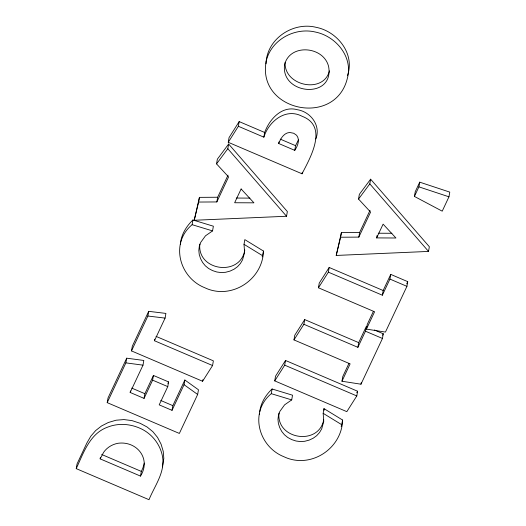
<?xml version="1.0" encoding="UTF-8"?>
<svg xmlns="http://www.w3.org/2000/svg" width="526" height="526" viewBox="0 0 526 526"><rect width="100%" height="100%" fill="white"/><g stroke="black" fill="none" stroke-linecap="round" stroke-linejoin="round"><path stroke-width="0.79" d="M285.158 62.377C283.613 85.659 323.405 94.502 329.473 70.878M180.411 244.195C181.049 234.872 186.25 226.318 192.93 219.993L213.372 226.206L212.563 230.901L205.469 235.826L200.676 242.447L199.301 246.372L198.821 250.376L199.236 254.446L200.544 258.601L202.615 262.494L205.291 265.781L208.585 268.477L212.491 270.574L216.87 272.008L221.242 272.58L225.621 272.277L230 271.114L234.07 269.213L237.522 266.702L240.349 263.579L242.552 259.844L244.597 252.467L244.018 244.327L244.827 239.632L263.48 251.06C262.684 279.917 231.118 300.379 204.713 287.702C179.458 277.689 169.806 243.163 192.121 224.687L192.93 219.993M259.43 414.698L259.568 413.193M259.706 411.694C260.797 402.942 265.742 394.973 272.087 388.99L292.522 395.204L291.713 399.898L284.619 404.823L279.825 411.444L278.451 415.369L277.971 419.367L278.385 423.443L279.7 427.599L281.765 431.484L284.448 434.778L287.742 437.474L291.647 439.572L296.02 441.005L300.399 441.577L304.778 441.275L309.156 440.111L313.226 438.204L316.672 435.692L319.499 432.576L321.708 428.841L323.746 421.464L323.174 413.324L323.983 408.63L342.63 420.057C341.834 448.915 310.274 469.376 283.862 456.7C258.614 446.686 248.956 412.16 271.271 393.678L272.087 388.99M199.821 244.077C197.066 271.054 240.645 276.926 244.794 249.988M278.977 413.074C276.196 439.591 318.907 446.035 323.74 419.722M266.044 63.791C266.504 39.088 292.857 21.454 316.152 27.332C337.416 31.428 355.392 54.066 347.39 75.757M76.231 468.633C83.47 453.083 89.709 433.661 107.501 427.197C117.719 423.082 129.264 423.693 139.324 427.98C151.087 432.826 159.904 443.517 162.409 455.989C165.585 471.94 154.637 485.748 149.003 499.7L76.231 468.633L77.039 463.945L86.869 443.017L90.788 436.238L95.666 430.564L101.511 425.981L108.31 422.503L116.068 420.215L123.958 419.577L131.98 420.603L140.133 423.285L147.076 426.994L152.882 431.701L157.537 437.408L161.055 444.115L163.218 451.295L163.829 458.416L162.389 466.878M107.212 402.646L108.027 397.952L126.7 358.18L143.808 360.461L143 365.156L130.172 392.468L144.052 398.392L152.619 380.147L153.434 375.452L168.576 381.915L167.768 386.61L159.2 404.856L172.022 410.333L184.054 384.71L184.863 380.015L198.466 389.773L197.658 394.467L179.353 433.437L107.212 402.646L125.885 362.874L126.7 358.18M100.137 458.863L103.675 452.242A23.059 21.415 9.8 0 1 117.942 443.286C136.727 440.663 151.429 458.705 140.514 476.096L100.137 458.863L100.413 457.298M131.5 350.914L132.315 346.22L148.694 311.333L165.9 313.411L165.092 318.105L154.466 340.736L212.57 365.537L202.589 381.258L131.5 350.914L147.885 316.027L148.694 311.333M130.172 392.468L130.441 390.903M144.052 398.392L144.867 393.698L153.434 375.452M154.466 340.736L154.736 339.171M140.514 476.096L141.323 471.401L142.822 468.212L144.302 463.123M194.219 220.276L198.624 202.056L216.844 201.938L228.593 176.92L216.548 163.882L217.356 159.187L228.632 144.025L287.354 211.557L286.538 216.252L194.219 220.276L199.433 197.362L217.659 197.243L228.021 175.171M198.624 202.056L199.433 197.362M172.022 410.333L172.837 405.638L184.863 380.015M216.844 201.938L217.659 197.243M263.855 137.168C268.72 121.48 285.657 107.514 302.174 116.312C328.586 126.424 310.274 157.688 302.029 173.79L228.251 142.296L229.06 137.602L239.172 121.591L264.663 132.473L263.855 137.168L238.363 126.286L239.172 121.591M216.548 163.882L227.817 148.713L228.632 144.025M202.589 381.258L202.858 379.693M212.57 365.537L213.378 360.843L156.031 336.364M278.681 143.493C280.687 138.588 283.705 133.039 289.596 132.46L293.718 133.262L296.625 135.281C300.261 139.949 297.624 146.031 294.757 150.357L278.681 143.493L278.958 141.928M294.757 150.357L295.566 145.663L298.413 139.969M302.029 173.79L302.299 172.226M274.73 380.883L275.539 376.189L285.513 360.468L357.608 391.239L356.799 395.933L346.818 411.654L274.73 380.883L284.704 365.162L285.513 360.468M374.4 329.98L383.263 333.767L382.455 338.461L360.974 384.204L341.966 381.238L350.119 363.874L293.968 339.908L294.777 335.213L304.705 319.591L358.699 342.636L357.89 347.331L303.897 324.286L304.705 319.591M383.171 290.516L390.739 274.388L407.735 281.647L406.927 286.341L385.446 332.084L366.438 329.118L374.591 311.754L318.44 287.788L319.249 283.093L329.177 267.471L383.171 290.516L382.363 295.211L328.369 272.166L329.177 267.471M336.213 255.445L340.611 237.226L358.837 237.108L370.58 212.09L358.535 199.052L359.35 194.357L370.62 179.188L429.341 246.727L428.532 251.421L336.213 255.445L341.427 232.531L359.646 232.413L370.008 210.341M340.611 237.226L341.427 232.531M358.837 237.108L359.646 232.413M358.535 199.052L369.811 183.883L370.62 179.188M341.966 381.238L342.781 376.544L348.889 363.525M376.636 237.91L383.106 224.142L395.92 237.995L376.636 237.91L377.043 235.563M357.89 347.331L365.458 331.202L366.267 326.514L358.699 342.636M366.438 329.118L367.253 324.424L373.361 311.405M360.974 384.204L361.244 382.639M382.363 295.211L389.93 279.082L390.739 274.388M414.422 196.428L415.231 191.734L419.728 182.167L449.769 192.115L448.961 196.809L442.221 211.169L414.422 196.428L418.913 186.861L419.728 182.167M262.211 256.898L263.48 251.06M341.203 426.625L342.63 420.057M315.85 138.923C321.077 125.53 310.695 111.782 297.256 109.697C281.778 105.391 269.457 119.277 264.663 132.473M167.893 383.375L168.576 381.915M382.573 335.24L383.263 333.767M406.697 283.856L407.735 281.647M228.251 142.296L238.363 126.286M318.44 287.788L328.369 272.166M293.968 339.908L303.897 324.286M356.74 392.606L357.608 391.239M236.259 198.052L249.922 198.118M378.253 233.222L391.909 233.281M147.885 316.027L165.092 318.105M125.885 362.874L143 365.156M192.121 224.687L212.563 230.901M271.271 393.678L291.713 399.898M418.913 186.861L448.961 196.809M280.226 139.114L295.566 145.663M389.93 279.082L406.927 286.341M365.458 331.202L382.455 338.461M284.704 365.162L356.799 395.933M152.619 380.147L167.768 386.61M131.717 388.083L144.867 393.698M160.765 400.483L172.837 405.638M101.696 454.49L141.323 471.401M244.018 244.327L262.665 255.754M323.174 413.324L341.821 424.752M184.054 384.71L197.658 394.467M369.811 183.883L428.532 251.421M227.817 148.713L286.538 216.252M323.983 408.63L324.095 410.254M284.553 64.816C280.628 94.838 334.017 99.565 328.684 66.927C324.187 46.13 289.734 43.014 284.553 64.816M266.209 61.174C256.556 111.111 335.41 127.759 347.364 78.295C353.301 56.92 335.858 36.136 315.337 32.027C294.606 27.089 271.002 39.858 266.209 61.174M241.112 188.972L234.649 202.747L253.933 202.832L241.112 188.972"/></g></svg>
